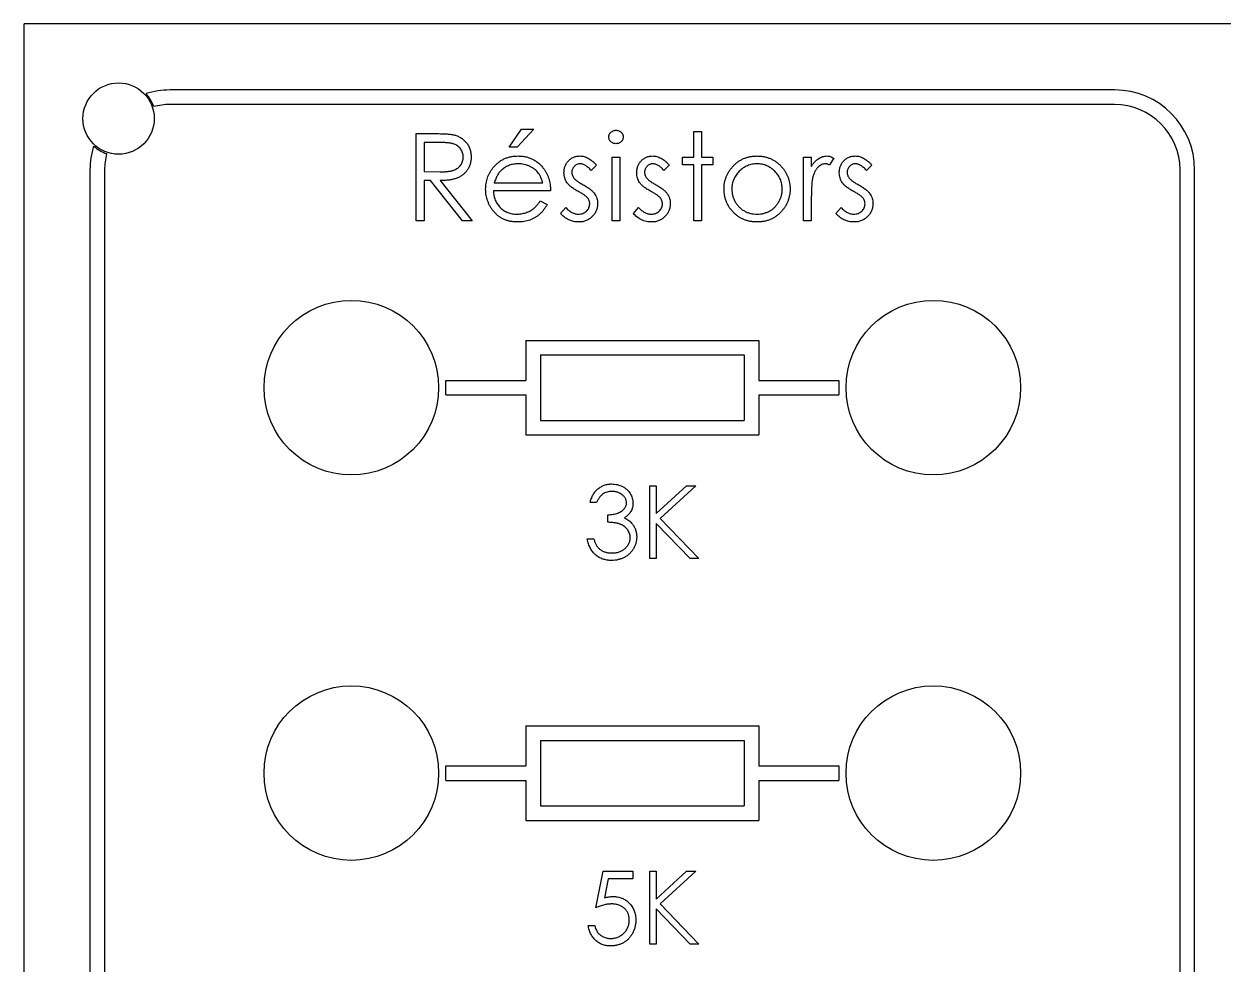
# Model space of a CAD drawing. Header units: millimetres. Extents: x -156 to 156, y -100 to 100.
# Drawn here: x -155.5 to -73, y 35.9 to 100.5 of the extents above; entities that cross this region are included whole.
import ezdxf

# ---------------------------------------------------------------- set-up
doc = ezdxf.new("R2010")
doc.units = ezdxf.units.MM

msp = doc.modelspace()

# ---------------------------------------------------------------- linework, layer by layer
at = {"color": 7, "linetype": 'Continuous', "lineweight": 25}
for p, q in [((155.5, 100.5), (-155.5, 100.5)), ((-155.5, 100.5), (-155.5, -100.5)), ((-80.536, 95.964), (-145.464, 95.964)), ((-80.536, 94.964), (-145.464, 94.964)), ((-122.154, 92.041), (-121.302, 93.272)), ((-120.462, 93.272), (-121.614, 92.041)), ((-121.302, 93.272), (-120.462, 93.272)), ((-128.538, 86.964), (-128.538, 92.964)), ((-128.538, 92.964), (-127.338, 92.964)), ((-109.462, 91.349), (-109.462, 93.118)), ((-109.462, 93.118), (-108.923, 93.118)), ((-108.923, 93.118), (-108.923, 91.349)), ((-126.875, 92.349), (-128, 92.349)), ((-128, 92.349), (-128, 90.349)), ((-121.614, 92.041), (-122.154, 92.041)), ((-116.154, 90.802), (-116.519, 90.426)), ((-115.077, 86.964), (-115.077, 91.349)), ((-115.077, 91.349), (-114.538, 91.349)), ((-114.538, 91.349), (-114.538, 86.964)), ((-111.154, 90.802), (-111.519, 90.426)), ((-110.231, 91.349), (-109.462, 91.349)), ((-110.231, 90.811), (-110.231, 91.349)), ((-109.462, 90.811), (-110.231, 90.811)), ((-109.462, 86.964), (-109.462, 90.811)), ((-108.923, 91.349), (-108.154, 91.349)), ((-108.154, 90.811), (-108.923, 90.811)), ((-108.923, 90.811), (-108.923, 86.964)), ((-108.154, 91.349), (-108.154, 90.811)), ((-101.923, 86.964), (-101.923, 91.349)), ((-101.923, 91.349), (-101.385, 91.349)), ((-101.385, 91.349), (-101.385, 90.704)), ((-99.846, 91.276), (-100.142, 90.809)), ((-97.231, 90.802), (-97.596, 90.426)), ((-150.964, 90.464), (-150.964, -45.536)), ((-149.964, 90.464), (-149.964, -45.536)), ((-128, 90.349), (-126.901, 90.341)), ((-76.036, -45.536), (-76.036, 90.464)), ((-75.036, -45.536), (-75.036, 90.464)), ((-127.562, 89.734), (-128, 89.734)), ((-128, 89.734), (-128, 86.964)), ((-125.358, 86.964), (-127.562, 89.734)), ((-126.897, 89.734), (-124.692, 86.964)), ((-123.174, 89.58), (-119.846, 89.58)), ((-119.308, 89.041), (-123.231, 89.041)), ((-120.017, 88.349), (-119.538, 88.098)), ((-101.385, 88.438), (-101.385, 86.964)), ((-118.615, 87.481), (-118.258, 87.888)), ((-113.615, 87.481), (-113.258, 87.888)), ((-99.692, 87.481), (-99.335, 87.888)), ((-128, 86.964), (-128.538, 86.964)), ((-124.692, 86.964), (-125.358, 86.964)), ((-114.538, 86.964), (-115.077, 86.964)), ((-108.923, 86.964), (-109.462, 86.964)), ((-101.385, 86.964), (-101.923, 86.964)), ((-121, 78.75), (-121, 76)), ((-121, 78.75), (-105, 78.75)), ((-105, 78.75), (-105, 76)), ((-120, 77.75), (-106, 77.75)), ((-120, 77.75), (-120, 73.25)), ((-106, 77.75), (-106, 73.25)), ((-126.5, 75), (-126.5, 76)), ((-126.5, 76), (-121, 76)), ((-105, 76), (-99.5, 76)), ((-99.5, 76), (-99.5, 75)), ((-126.5, 75), (-121, 75)), ((-121, 75), (-121, 72.25)), ((-105, 75), (-99.5, 75)), ((-105, 75), (-105, 72.25)), ((-120, 73.25), (-106, 73.25)), ((-121, 72.25), (-105, 72.25)), ((-112.487, 63.75), (-112.487, 68.75)), ((-112.487, 68.75), (-112.038, 68.75)), ((-112.038, 68.75), (-112.038, 66.846)), ((-112.038, 66.846), (-109.954, 68.75)), ((-109.314, 68.75), (-111.771, 66.506)), ((-109.954, 68.75), (-109.314, 68.75)), ((-116.141, 67.596), (-116.59, 67.596)), ((-115.372, 66.25), (-115.372, 66.763)), ((-109.721, 63.75), (-112.038, 66.163)), ((-112.038, 66.163), (-112.038, 63.75)), ((-111.771, 66.506), (-109.122, 63.75)), ((-116.782, 65.096), (-116.333, 65.096)), ((-112.038, 63.75), (-112.487, 63.75)), ((-109.122, 63.75), (-109.721, 63.75)), ((-121, 52.25), (-121, 49.5)), ((-121, 52.25), (-105, 52.25)), ((-105, 52.25), (-105, 49.5)), ((-120, 51.25), (-106, 51.25)), ((-120, 51.25), (-120, 46.75)), ((-106, 51.25), (-106, 46.75)), ((-126.5, 48.5), (-126.5, 49.5)), ((-126.5, 49.5), (-121, 49.5)), ((-105, 49.5), (-99.5, 49.5)), ((-99.5, 49.5), (-99.5, 48.5)), ((-126.5, 48.5), (-121, 48.5)), ((-121, 48.5), (-121, 45.75)), ((-105, 48.5), (-99.5, 48.5)), ((-105, 48.5), (-105, 45.75)), ((-120, 46.75), (-106, 46.75)), ((-121, 45.75), (-105, 45.75)), ((-116.205, 39.75), (-115.692, 42.25)), ((-115.692, 42.25), (-113.641, 42.25)), ((-113.641, 42.25), (-113.641, 41.737)), ((-112.487, 37.25), (-112.487, 42.25)), ((-112.487, 42.25), (-112.038, 42.25)), ((-112.038, 42.25), (-112.038, 40.346)), ((-112.038, 40.346), (-109.954, 42.25)), ((-109.314, 42.25), (-111.771, 40.006)), ((-109.954, 42.25), (-109.314, 42.25)), ((-115.341, 41.737), (-115.611, 40.422)), ((-113.641, 41.737), (-115.341, 41.737)), ((-109.721, 37.25), (-112.038, 39.663)), ((-112.038, 39.663), (-112.038, 37.25)), ((-111.771, 40.006), (-109.122, 37.25)), ((-116.718, 38.532), (-116.269, 38.532)), ((-112.038, 37.25), (-112.487, 37.25)), ((-109.122, 37.25), (-109.721, 37.25))]:
    msp.add_line(p, q, dxfattribs=at)
for centre, radius in [((-149, 94), 2.45), ((-133, 75.5), 6), ((-93, 75.5), 6), ((-133, 49), 6), ((-93, 49), 6)]:
    msp.add_circle(centre, radius, dxfattribs=at)
for centre, radius, start, end in [((-145.464, 90.464), 5.5, 90, 107.41418), ((-149, 94), 2.55, 18.81477, 42.18463), ((-80.536, 90.464), 5.5, 0, 90), ((-145.464, 90.464), 4.5, 90, 104.43531), ((-80.536, 90.464), 4.5, 0, 90), ((-145.464, 90.464), 5.5, 162.58582, 180), ((-149, 94), 2.55, 227.81537, 251.18523), ((-145.464, 90.464), 4.5, 165.56469, 180)]:
    msp.add_arc(centre, radius, start, end, dxfattribs=at)
for points, knots in [([(-127.338, 92.964), (-127.258, 92.964), (-127.104, 92.964), (-126.883, 92.961), (-126.683, 92.953), (-126.503, 92.946), (-126.343, 92.933), (-126.203, 92.92), (-126.084, 92.904), (-126.011, 92.889), (-125.978, 92.883)], [0, 0, 0, 0, 0.176258, 0.338434, 0.484822, 0.617158, 0.734698, 0.837385, 0.926372, 1, 1, 1, 1]), ([(-125.978, 92.883), (-125.934, 92.872), (-125.848, 92.85), (-125.723, 92.805), (-125.603, 92.753), (-125.491, 92.691), (-125.385, 92.62), (-125.285, 92.54), (-125.19, 92.452), (-125.105, 92.355), (-125.024, 92.252), (-124.957, 92.141), (-124.898, 92.025), (-124.851, 91.903), (-124.814, 91.776), (-124.788, 91.642), (-124.772, 91.503), (-124.77, 91.408), (-124.769, 91.36)], [0, 0, 0, 0, 0.064217, 0.127064, 0.188745, 0.249132, 0.309453, 0.369827, 0.43065, 0.492352, 0.554072, 0.61569, 0.676798, 0.738439, 0.801317, 0.865185, 0.931641, 1, 1, 1, 1]), ([(-115.308, 92.731), (-115.306, 92.762), (-115.302, 92.823), (-115.273, 92.911), (-115.227, 92.992), (-115.163, 93.062), (-115.086, 93.121), (-115.001, 93.164), (-114.907, 93.191), (-114.843, 93.194), (-114.81, 93.195)], [0, 0, 0, 0, 0.12329, 0.242149, 0.363437, 0.489745, 0.618115, 0.744894, 0.868932, 1, 1, 1, 1]), ([(-114.81, 92.272), (-114.843, 92.274), (-114.907, 92.277), (-115.001, 92.303), (-115.086, 92.347), (-115.163, 92.405), (-115.226, 92.476), (-115.273, 92.555), (-115.302, 92.641), (-115.306, 92.701), (-115.308, 92.731)], [0, 0, 0, 0, 0.131867, 0.256661, 0.384213, 0.513365, 0.640443, 0.761085, 0.879146, 1, 1, 1, 1]), ([(-114.81, 93.195), (-114.777, 93.194), (-114.711, 93.191), (-114.617, 93.165), (-114.53, 93.121), (-114.454, 93.061), (-114.388, 92.992), (-114.343, 92.911), (-114.313, 92.823), (-114.31, 92.762), (-114.308, 92.731)], [0, 0, 0, 0, 0.131899, 0.258284, 0.384341, 0.51198, 0.638632, 0.75923, 0.877412, 1, 1, 1, 1]), ([(-114.308, 92.731), (-114.31, 92.701), (-114.313, 92.641), (-114.343, 92.555), (-114.389, 92.475), (-114.454, 92.406), (-114.53, 92.347), (-114.617, 92.303), (-114.711, 92.277), (-114.777, 92.274), (-114.81, 92.272)], [0, 0, 0, 0, 0.120162, 0.237546, 0.357497, 0.484917, 0.613329, 0.74015, 0.867301, 1, 1, 1, 1]), ([(-125.308, 91.361), (-125.31, 91.409), (-125.314, 91.505), (-125.347, 91.645), (-125.404, 91.777), (-125.48, 91.901), (-125.572, 92.013), (-125.681, 92.109), (-125.802, 92.188), (-125.916, 92.239), (-126.017, 92.27), (-126.106, 92.292), (-126.205, 92.31), (-126.317, 92.324), (-126.44, 92.336), (-126.575, 92.344), (-126.721, 92.349), (-126.823, 92.349), (-126.875, 92.349)], [0, 0, 0, 0, 0.068814, 0.136365, 0.204019, 0.273064, 0.342913, 0.410965, 0.479169, 0.549308, 0.587652, 0.630647, 0.678879, 0.731934, 0.791111, 0.855283, 0.925086, 1, 1, 1, 1]), ([(-126.901, 90.341), (-126.85, 90.341), (-126.751, 90.341), (-126.607, 90.347), (-126.473, 90.355), (-126.349, 90.367), (-126.236, 90.383), (-126.134, 90.402), (-126.041, 90.424), (-125.933, 90.459), (-125.813, 90.514), (-125.682, 90.593), (-125.571, 90.694), (-125.477, 90.809), (-125.401, 90.935), (-125.348, 91.071), (-125.314, 91.214), (-125.31, 91.312), (-125.308, 91.361)], [0, 0, 0, 0, 0.071668, 0.138913, 0.201185, 0.259124, 0.312255, 0.360682, 0.405086, 0.445102, 0.518778, 0.589462, 0.658462, 0.727283, 0.796322, 0.863175, 0.930949, 1, 1, 1, 1]), ([(-124.769, 91.36), (-124.772, 91.28), (-124.777, 91.124), (-124.822, 90.898), (-124.898, 90.686), (-125.001, 90.491), (-125.133, 90.314), (-125.291, 90.159), (-125.476, 90.03), (-125.648, 89.94), (-125.8, 89.882), (-125.925, 89.842), (-126.062, 89.81), (-126.208, 89.782), (-126.366, 89.761), (-126.533, 89.746), (-126.711, 89.736), (-126.834, 89.734), (-126.897, 89.734)], [0, 0, 0, 0, 0.07878, 0.153721, 0.226714, 0.299191, 0.37119, 0.443006, 0.516689, 0.593217, 0.633873, 0.676989, 0.7229, 0.771959, 0.824211, 0.879379, 0.937948, 1, 1, 1, 1]), ([(-123.264, 90.609), (-123.21, 90.674), (-123.103, 90.801), (-122.922, 90.969), (-122.726, 91.11), (-122.518, 91.227), (-122.294, 91.315), (-122.059, 91.381), (-121.809, 91.418), (-121.638, 91.423), (-121.55, 91.426)], [0, 0, 0, 0, 0.128835, 0.253589, 0.374643, 0.49534, 0.616325, 0.739759, 0.866842, 1, 1, 1, 1]), ([(-121.523, 90.888), (-121.577, 90.886), (-121.683, 90.884), (-121.839, 90.865), (-121.99, 90.832), (-122.135, 90.788), (-122.273, 90.728), (-122.407, 90.659), (-122.534, 90.574), (-122.613, 90.509), (-122.653, 90.476)], [0, 0, 0, 0, 0.131092, 0.259141, 0.384162, 0.505992, 0.629098, 0.750669, 0.874039, 1, 1, 1, 1]), ([(-121.55, 91.426), (-121.461, 91.424), (-121.284, 91.419), (-121.027, 91.377), (-120.784, 91.31), (-120.554, 91.215), (-120.339, 91.093), (-120.138, 90.942), (-119.95, 90.767), (-119.841, 90.632), (-119.785, 90.563)], [0, 0, 0, 0, 0.13204, 0.259033, 0.38188, 0.502258, 0.622752, 0.744743, 0.870109, 1, 1, 1, 1]), ([(-119.846, 89.58), (-119.866, 89.651), (-119.904, 89.789), (-119.983, 89.979), (-120.072, 90.148), (-120.178, 90.295), (-120.298, 90.425), (-120.436, 90.539), (-120.591, 90.641), (-120.762, 90.727), (-120.943, 90.8), (-121.133, 90.849), (-121.326, 90.883), (-121.457, 90.886), (-121.523, 90.888)], [0, 0, 0, 0, 0.09624, 0.185231, 0.267501, 0.3444, 0.419595, 0.496891, 0.576638, 0.660268, 0.745387, 0.83004, 0.914474, 1, 1, 1, 1]), ([(-118.385, 90.276), (-118.384, 90.316), (-118.382, 90.396), (-118.368, 90.512), (-118.342, 90.623), (-118.309, 90.729), (-118.263, 90.829), (-118.209, 90.925), (-118.145, 91.015), (-118.072, 91.099), (-117.991, 91.176), (-117.904, 91.242), (-117.812, 91.299), (-117.716, 91.346), (-117.613, 91.382), (-117.505, 91.407), (-117.393, 91.424), (-117.316, 91.425), (-117.276, 91.426)], [0, 0, 0, 0, 0.067978, 0.133044, 0.196507, 0.258613, 0.319728, 0.380873, 0.442636, 0.505079, 0.567881, 0.628814, 0.68891, 0.748765, 0.809386, 0.870884, 0.934037, 1, 1, 1, 1]), ([(-117.276, 90.888), (-117.314, 90.886), (-117.389, 90.882), (-117.496, 90.846), (-117.595, 90.79), (-117.681, 90.712), (-117.754, 90.621), (-117.807, 90.52), (-117.84, 90.411), (-117.844, 90.336), (-117.846, 90.297)], [0, 0, 0, 0, 0.124958, 0.245901, 0.369166, 0.498511, 0.628504, 0.751028, 0.873724, 1, 1, 1, 1]), ([(-117.276, 91.426), (-117.23, 91.424), (-117.136, 91.42), (-116.995, 91.39), (-116.854, 91.34), (-116.712, 91.271), (-116.572, 91.182), (-116.432, 91.074), (-116.289, 90.948), (-116.2, 90.852), (-116.154, 90.802)], [0, 0, 0, 0, 0.105714, 0.213412, 0.326127, 0.444452, 0.569061, 0.702712, 0.846318, 1, 1, 1, 1]), ([(-116.519, 90.426), (-116.551, 90.463), (-116.612, 90.533), (-116.708, 90.627), (-116.804, 90.706), (-116.898, 90.773), (-116.993, 90.824), (-117.088, 90.86), (-117.182, 90.883), (-117.245, 90.886), (-117.276, 90.888)], [0, 0, 0, 0, 0.158223, 0.305036, 0.441309, 0.565963, 0.683525, 0.793334, 0.898518, 1, 1, 1, 1]), ([(-113.385, 90.276), (-113.384, 90.316), (-113.382, 90.396), (-113.368, 90.512), (-113.342, 90.623), (-113.309, 90.729), (-113.263, 90.829), (-113.209, 90.925), (-113.145, 91.015), (-113.072, 91.099), (-112.991, 91.176), (-112.904, 91.242), (-112.812, 91.299), (-112.716, 91.346), (-112.613, 91.382), (-112.505, 91.407), (-112.393, 91.424), (-112.316, 91.425), (-112.276, 91.426)], [0, 0, 0, 0, 0.067978, 0.133044, 0.196507, 0.258613, 0.319728, 0.380873, 0.442636, 0.505079, 0.567881, 0.628814, 0.68891, 0.748765, 0.809386, 0.870884, 0.934037, 1, 1, 1, 1]), ([(-112.276, 90.888), (-112.314, 90.886), (-112.389, 90.882), (-112.496, 90.846), (-112.595, 90.79), (-112.681, 90.712), (-112.754, 90.621), (-112.807, 90.52), (-112.84, 90.411), (-112.844, 90.336), (-112.846, 90.297)], [0, 0, 0, 0, 0.124958, 0.245901, 0.369166, 0.498511, 0.628504, 0.751028, 0.873724, 1, 1, 1, 1]), ([(-112.276, 91.426), (-112.23, 91.424), (-112.136, 91.42), (-111.995, 91.39), (-111.854, 91.34), (-111.712, 91.271), (-111.572, 91.182), (-111.432, 91.074), (-111.289, 90.948), (-111.2, 90.852), (-111.154, 90.802)], [0, 0, 0, 0, 0.105714, 0.213412, 0.326127, 0.444452, 0.569061, 0.702712, 0.846318, 1, 1, 1, 1]), ([(-111.519, 90.426), (-111.551, 90.463), (-111.612, 90.533), (-111.708, 90.627), (-111.804, 90.706), (-111.898, 90.773), (-111.993, 90.824), (-112.088, 90.86), (-112.182, 90.883), (-112.245, 90.886), (-112.276, 90.888)], [0, 0, 0, 0, 0.158223, 0.305036, 0.441309, 0.565963, 0.683525, 0.793334, 0.898518, 1, 1, 1, 1]), ([(-105.115, 90.888), (-105.174, 90.886), (-105.288, 90.883), (-105.457, 90.858), (-105.62, 90.818), (-105.777, 90.763), (-105.927, 90.69), (-106.071, 90.602), (-106.209, 90.498), (-106.338, 90.379), (-106.457, 90.249), (-106.56, 90.11), (-106.649, 89.965), (-106.722, 89.814), (-106.777, 89.655), (-106.816, 89.489), (-106.841, 89.317), (-106.845, 89.201), (-106.846, 89.141)], [0, 0, 0, 0, 0.0638459, 0.1260436, 0.1871654, 0.2473993, 0.30838, 0.3697796, 0.4325839, 0.4976408, 0.5624011, 0.6255571, 0.687332, 0.7483127, 0.809791, 0.8717676, 0.9348362, 1, 1, 1, 1]), ([(-106.784, 90.7), (-106.728, 90.758), (-106.619, 90.873), (-106.435, 91.019), (-106.242, 91.146), (-106.037, 91.248), (-105.821, 91.328), (-105.594, 91.384), (-105.357, 91.421), (-105.195, 91.424), (-105.113, 91.426)], [0, 0, 0, 0, 0.128498, 0.252713, 0.374819, 0.496436, 0.617911, 0.741288, 0.8687, 1, 1, 1, 1]), ([(-103.385, 89.141), (-103.386, 89.201), (-103.389, 89.317), (-103.414, 89.489), (-103.454, 89.655), (-103.509, 89.814), (-103.582, 89.966), (-103.672, 90.11), (-103.775, 90.249), (-103.895, 90.378), (-104.024, 90.498), (-104.162, 90.602), (-104.306, 90.69), (-104.456, 90.763), (-104.612, 90.818), (-104.775, 90.858), (-104.943, 90.883), (-105.058, 90.886), (-105.115, 90.888)], [0, 0, 0, 0, 0.065185, 0.128274, 0.19027, 0.251768, 0.312769, 0.374793, 0.43797, 0.503047, 0.568125, 0.63095, 0.692369, 0.752973, 0.813641, 0.874355, 0.936573, 1, 1, 1, 1]), ([(-105.113, 91.426), (-105.031, 91.424), (-104.869, 91.421), (-104.633, 91.384), (-104.408, 91.328), (-104.192, 91.25), (-103.989, 91.146), (-103.796, 91.022), (-103.613, 90.875), (-103.503, 90.761), (-103.447, 90.704)], [0, 0, 0, 0, 0.131751, 0.258332, 0.382134, 0.503804, 0.624693, 0.746871, 0.871514, 1, 1, 1, 1]), ([(-101.385, 90.704), (-101.345, 90.764), (-101.269, 90.879), (-101.142, 91.031), (-101.013, 91.157), (-100.88, 91.257), (-100.742, 91.332), (-100.603, 91.387), (-100.459, 91.419), (-100.363, 91.424), (-100.315, 91.426)], [0, 0, 0, 0, 0.160059, 0.306112, 0.438367, 0.560541, 0.675317, 0.786114, 0.892842, 1, 1, 1, 1]), ([(-100.417, 90.888), (-100.46, 90.885), (-100.548, 90.879), (-100.678, 90.833), (-100.803, 90.758), (-100.903, 90.675), (-100.98, 90.595), (-101.035, 90.526), (-101.086, 90.448), (-101.134, 90.362), (-101.178, 90.269), (-101.219, 90.167), (-101.256, 90.058), (-101.278, 89.982), (-101.288, 89.943)], [0, 0, 0, 0, 0.093807, 0.191338, 0.295191, 0.410312, 0.47193, 0.536425, 0.603119, 0.674118, 0.749332, 0.828283, 0.91204, 1, 1, 1, 1]), ([(-100.142, 90.809), (-100.168, 90.821), (-100.217, 90.843), (-100.289, 90.869), (-100.355, 90.884), (-100.397, 90.886), (-100.417, 90.888)], [0, 0, 0, 0, 0.295139, 0.56023, 0.794983, 1, 1, 1, 1]), ([(-100.315, 91.426), (-100.277, 91.424), (-100.201, 91.42), (-100.084, 91.39), (-99.964, 91.343), (-99.886, 91.299), (-99.846, 91.276)], [0, 0, 0, 0, 0.225278, 0.463523, 0.720324, 1, 1, 1, 1]), ([(-99.462, 90.276), (-99.461, 90.316), (-99.459, 90.396), (-99.445, 90.512), (-99.418, 90.623), (-99.386, 90.729), (-99.34, 90.829), (-99.286, 90.925), (-99.222, 91.015), (-99.149, 91.099), (-99.068, 91.176), (-98.981, 91.242), (-98.889, 91.299), (-98.792, 91.346), (-98.69, 91.382), (-98.582, 91.407), (-98.47, 91.424), (-98.393, 91.425), (-98.353, 91.426)], [0, 0, 0, 0, 0.067978, 0.133044, 0.196507, 0.258613, 0.319728, 0.380873, 0.442636, 0.505079, 0.567881, 0.628814, 0.68891, 0.748765, 0.809386, 0.870884, 0.934037, 1, 1, 1, 1]), ([(-98.353, 90.888), (-98.391, 90.886), (-98.466, 90.882), (-98.573, 90.846), (-98.672, 90.79), (-98.758, 90.712), (-98.831, 90.621), (-98.884, 90.52), (-98.917, 90.411), (-98.921, 90.336), (-98.923, 90.297)], [0, 0, 0, 0, 0.124958, 0.245901, 0.369166, 0.498511, 0.628504, 0.751028, 0.873724, 1, 1, 1, 1]), ([(-98.353, 91.426), (-98.307, 91.424), (-98.213, 91.42), (-98.071, 91.39), (-97.93, 91.34), (-97.789, 91.271), (-97.649, 91.182), (-97.509, 91.074), (-97.366, 90.948), (-97.277, 90.852), (-97.231, 90.802)], [0, 0, 0, 0, 0.105714, 0.213412, 0.326127, 0.444452, 0.569061, 0.702712, 0.846318, 1, 1, 1, 1]), ([(-97.596, 90.426), (-97.628, 90.463), (-97.688, 90.533), (-97.785, 90.627), (-97.881, 90.706), (-97.975, 90.773), (-98.07, 90.824), (-98.165, 90.86), (-98.259, 90.883), (-98.322, 90.886), (-98.353, 90.888)], [0, 0, 0, 0, 0.158223, 0.305036, 0.441309, 0.565963, 0.683525, 0.793334, 0.898518, 1, 1, 1, 1]), ([(-123.769, 89.145), (-123.767, 89.212), (-123.764, 89.346), (-123.741, 89.543), (-123.701, 89.735), (-123.646, 89.922), (-123.575, 90.103), (-123.487, 90.278), (-123.384, 90.448), (-123.305, 90.555), (-123.264, 90.609)], [0, 0, 0, 0, 0.128045, 0.253768, 0.377428, 0.500551, 0.623296, 0.746578, 0.872348, 1, 1, 1, 1]), ([(-122.653, 90.476), (-122.681, 90.451), (-122.739, 90.398), (-122.817, 90.308), (-122.891, 90.211), (-122.958, 90.103), (-123.02, 89.985), (-123.078, 89.859), (-123.13, 89.723), (-123.159, 89.629), (-123.174, 89.58)], [0, 0, 0, 0, 0.109984, 0.22258, 0.3385, 0.458709, 0.585535, 0.717518, 0.854667, 1, 1, 1, 1]), ([(-119.785, 90.563), (-119.747, 90.511), (-119.671, 90.408), (-119.577, 90.24), (-119.494, 90.064), (-119.429, 89.877), (-119.375, 89.682), (-119.337, 89.477), (-119.314, 89.262), (-119.31, 89.116), (-119.308, 89.041)], [0, 0, 0, 0, 0.118522, 0.236255, 0.356174, 0.47725, 0.60154, 0.729618, 0.862158, 1, 1, 1, 1]), ([(-118.184, 89.6), (-118.215, 89.65), (-118.277, 89.75), (-118.338, 89.917), (-118.379, 90.093), (-118.383, 90.214), (-118.385, 90.276)], [0, 0, 0, 0, 0.246252, 0.492591, 0.74057, 1, 1, 1, 1]), ([(-117.846, 90.297), (-117.844, 90.263), (-117.84, 90.194), (-117.811, 90.091), (-117.764, 89.992), (-117.72, 89.931), (-117.697, 89.9)], [0, 0, 0, 0, 0.24004, 0.479403, 0.731757, 1, 1, 1, 1]), ([(-113.184, 89.6), (-113.215, 89.65), (-113.277, 89.75), (-113.338, 89.917), (-113.379, 90.093), (-113.383, 90.214), (-113.385, 90.276)], [0, 0, 0, 0, 0.246252, 0.492591, 0.74057, 1, 1, 1, 1]), ([(-112.846, 90.297), (-112.844, 90.263), (-112.84, 90.194), (-112.811, 90.091), (-112.764, 89.992), (-112.72, 89.931), (-112.697, 89.9)], [0, 0, 0, 0, 0.24004, 0.479403, 0.731757, 1, 1, 1, 1]), ([(-107.385, 89.145), (-107.383, 89.218), (-107.379, 89.363), (-107.351, 89.578), (-107.304, 89.785), (-107.238, 89.983), (-107.153, 90.175), (-107.049, 90.359), (-106.926, 90.536), (-106.832, 90.645), (-106.784, 90.7)], [0, 0, 0, 0, 0.1289191, 0.2552377, 0.3786786, 0.5010879, 0.6227137, 0.7462408, 0.871589, 1, 1, 1, 1]), ([(-103.447, 90.704), (-103.399, 90.648), (-103.304, 90.539), (-103.182, 90.362), (-103.077, 90.178), (-102.993, 89.986), (-102.927, 89.786), (-102.88, 89.579), (-102.852, 89.364), (-102.848, 89.219), (-102.846, 89.145)], [0, 0, 0, 0, 0.128157, 0.253834, 0.376506, 0.498534, 0.621368, 0.744565, 0.870634, 1, 1, 1, 1]), ([(-101.288, 89.943), (-101.297, 89.908), (-101.315, 89.831), (-101.332, 89.702), (-101.349, 89.549), (-101.361, 89.373), (-101.373, 89.173), (-101.379, 88.949), (-101.384, 88.702), (-101.385, 88.529), (-101.385, 88.438)], [0, 0, 0, 0, 0.070855, 0.156938, 0.2586, 0.375891, 0.508166, 0.656238, 0.820177, 1, 1, 1, 1]), ([(-99.261, 89.6), (-99.292, 89.65), (-99.354, 89.75), (-99.414, 89.917), (-99.456, 90.093), (-99.46, 90.214), (-99.462, 90.276)], [0, 0, 0, 0, 0.246252, 0.492591, 0.74057, 1, 1, 1, 1]), ([(-98.923, 90.297), (-98.921, 90.263), (-98.917, 90.194), (-98.888, 90.091), (-98.841, 89.992), (-98.797, 89.931), (-98.774, 89.9)], [0, 0, 0, 0, 0.24004, 0.479403, 0.731757, 1, 1, 1, 1]), ([(-121.564, 86.888), (-121.648, 86.89), (-121.812, 86.893), (-122.051, 86.926), (-122.277, 86.98), (-122.488, 87.056), (-122.685, 87.154), (-122.867, 87.274), (-123.037, 87.415), (-123.188, 87.578), (-123.323, 87.752), (-123.443, 87.934), (-123.543, 88.122), (-123.625, 88.316), (-123.691, 88.515), (-123.737, 88.72), (-123.763, 88.931), (-123.767, 89.073), (-123.769, 89.145)], [0, 0, 0, 0, 0.071579, 0.139629, 0.204797, 0.268135, 0.329814, 0.391301, 0.453434, 0.516552, 0.579631, 0.641119, 0.701294, 0.76081, 0.819932, 0.87892, 0.938983, 1, 1, 1, 1]), ([(-117.428, 89.002), (-117.473, 89.027), (-117.559, 89.075), (-117.682, 89.15), (-117.792, 89.227), (-117.894, 89.3), (-117.983, 89.375), (-118.06, 89.45), (-118.128, 89.524), (-118.166, 89.575), (-118.184, 89.6)], [0, 0, 0, 0, 0.157762, 0.30595, 0.443775, 0.572824, 0.692154, 0.802296, 0.905564, 1, 1, 1, 1]), ([(-117.697, 89.9), (-117.683, 89.883), (-117.654, 89.847), (-117.6, 89.798), (-117.538, 89.743), (-117.464, 89.688), (-117.38, 89.63), (-117.286, 89.572), (-117.183, 89.509), (-117.109, 89.469), (-117.071, 89.448)], [0, 0, 0, 0, 0.083425, 0.17756, 0.283982, 0.402217, 0.533568, 0.676121, 0.831649, 1, 1, 1, 1]), ([(-117.071, 89.448), (-117.024, 89.422), (-116.934, 89.371), (-116.806, 89.293), (-116.69, 89.215), (-116.585, 89.138), (-116.492, 89.061), (-116.41, 88.986), (-116.339, 88.91), (-116.3, 88.857), (-116.281, 88.832)], [0, 0, 0, 0, 0.158989, 0.307115, 0.446213, 0.574876, 0.694152, 0.804581, 0.906593, 1, 1, 1, 1]), ([(-112.428, 89.002), (-112.473, 89.027), (-112.559, 89.075), (-112.682, 89.15), (-112.792, 89.227), (-112.894, 89.3), (-112.983, 89.375), (-113.06, 89.45), (-113.128, 89.524), (-113.166, 89.575), (-113.184, 89.6)], [0, 0, 0, 0, 0.157762, 0.30595, 0.443775, 0.572824, 0.692154, 0.802296, 0.905564, 1, 1, 1, 1]), ([(-112.697, 89.9), (-112.683, 89.883), (-112.654, 89.847), (-112.6, 89.798), (-112.538, 89.743), (-112.464, 89.688), (-112.38, 89.63), (-112.286, 89.572), (-112.183, 89.509), (-112.109, 89.469), (-112.071, 89.448)], [0, 0, 0, 0, 0.083425, 0.17756, 0.283982, 0.402217, 0.533568, 0.676121, 0.831649, 1, 1, 1, 1]), ([(-112.071, 89.448), (-112.024, 89.422), (-111.934, 89.371), (-111.806, 89.293), (-111.69, 89.215), (-111.585, 89.138), (-111.492, 89.061), (-111.41, 88.986), (-111.339, 88.91), (-111.3, 88.857), (-111.281, 88.832)], [0, 0, 0, 0, 0.158989, 0.307115, 0.446213, 0.574876, 0.694152, 0.804581, 0.906593, 1, 1, 1, 1]), ([(-105.113, 86.888), (-105.195, 86.89), (-105.355, 86.894), (-105.589, 86.925), (-105.812, 86.978), (-106.024, 87.053), (-106.224, 87.148), (-106.413, 87.266), (-106.589, 87.404), (-106.752, 87.562), (-106.9, 87.733), (-107.03, 87.914), (-107.139, 88.101), (-107.229, 88.296), (-107.299, 88.498), (-107.348, 88.708), (-107.38, 88.924), (-107.383, 89.071), (-107.385, 89.145)], [0, 0, 0, 0, 0.068742, 0.134635, 0.198324, 0.260825, 0.322714, 0.384555, 0.446913, 0.510958, 0.574931, 0.636685, 0.697483, 0.757134, 0.816966, 0.876818, 0.937663, 1, 1, 1, 1]), ([(-106.846, 89.141), (-106.843, 89.064), (-106.838, 88.912), (-106.793, 88.688), (-106.719, 88.473), (-106.619, 88.268), (-106.493, 88.078), (-106.345, 87.909), (-106.175, 87.763), (-105.988, 87.641), (-105.785, 87.545), (-105.57, 87.477), (-105.346, 87.433), (-105.193, 87.428), (-105.115, 87.426)], [0, 0, 0, 0, 0.084733, 0.168179, 0.251488, 0.335841, 0.419834, 0.502345, 0.583649, 0.665931, 0.748717, 0.831047, 0.91441, 1, 1, 1, 1]), ([(-105.115, 87.426), (-105.038, 87.428), (-104.885, 87.433), (-104.661, 87.477), (-104.447, 87.546), (-104.244, 87.641), (-104.057, 87.763), (-103.886, 87.908), (-103.739, 88.078), (-103.613, 88.268), (-103.511, 88.472), (-103.437, 88.688), (-103.393, 88.912), (-103.387, 89.064), (-103.385, 89.141)], [0, 0, 0, 0, 0.0856057, 0.1689833, 0.2509076, 0.3337081, 0.416005, 0.4976596, 0.5798933, 0.6639023, 0.7484663, 0.8317909, 0.9152519, 1, 1, 1, 1]), ([(-102.846, 89.145), (-102.848, 89.071), (-102.851, 88.924), (-102.883, 88.708), (-102.932, 88.498), (-103.002, 88.296), (-103.091, 88.101), (-103.201, 87.914), (-103.331, 87.733), (-103.478, 87.562), (-103.641, 87.404), (-103.818, 87.266), (-104.005, 87.148), (-104.205, 87.053), (-104.416, 86.978), (-104.639, 86.926), (-104.872, 86.894), (-105.032, 86.89), (-105.113, 86.888)], [0, 0, 0, 0, 0.062416, 0.123337, 0.183265, 0.243172, 0.302898, 0.363774, 0.425605, 0.489659, 0.553785, 0.616222, 0.677854, 0.739517, 0.802097, 0.865866, 0.931508, 1, 1, 1, 1]), ([(-98.505, 89.002), (-98.549, 89.027), (-98.636, 89.075), (-98.759, 89.15), (-98.869, 89.227), (-98.971, 89.3), (-99.06, 89.375), (-99.137, 89.45), (-99.205, 89.524), (-99.243, 89.575), (-99.261, 89.6)], [0, 0, 0, 0, 0.157762, 0.30595, 0.443775, 0.572824, 0.692154, 0.802296, 0.905564, 1, 1, 1, 1]), ([(-98.774, 89.9), (-98.76, 89.883), (-98.731, 89.847), (-98.677, 89.798), (-98.615, 89.743), (-98.541, 89.688), (-98.457, 89.63), (-98.363, 89.572), (-98.26, 89.509), (-98.186, 89.469), (-98.148, 89.448)], [0, 0, 0, 0, 0.083425, 0.17756, 0.283982, 0.402217, 0.533568, 0.676121, 0.831649, 1, 1, 1, 1]), ([(-98.148, 89.448), (-98.101, 89.422), (-98.011, 89.371), (-97.883, 89.293), (-97.767, 89.215), (-97.661, 89.138), (-97.569, 89.061), (-97.487, 88.986), (-97.416, 88.91), (-97.377, 88.857), (-97.358, 88.832)], [0, 0, 0, 0, 0.158989, 0.307115, 0.446213, 0.574876, 0.694152, 0.804581, 0.906593, 1, 1, 1, 1]), ([(-123.231, 89.041), (-123.228, 88.984), (-123.223, 88.87), (-123.199, 88.704), (-123.161, 88.545), (-123.107, 88.396), (-123.042, 88.254), (-122.963, 88.12), (-122.868, 87.995), (-122.762, 87.877), (-122.644, 87.773), (-122.52, 87.679), (-122.388, 87.6), (-122.25, 87.537), (-122.104, 87.487), (-121.952, 87.453), (-121.794, 87.43), (-121.686, 87.427), (-121.631, 87.426)], [0, 0, 0, 0, 0.068385, 0.134476, 0.198391, 0.260753, 0.321829, 0.383037, 0.444653, 0.507398, 0.569825, 0.630778, 0.690929, 0.750945, 0.811049, 0.872331, 0.935004, 1, 1, 1, 1]), ([(-121.631, 87.426), (-121.577, 87.427), (-121.471, 87.429), (-121.312, 87.449), (-121.156, 87.482), (-121.003, 87.526), (-120.856, 87.58), (-120.72, 87.646), (-120.595, 87.718), (-120.478, 87.8), (-120.365, 87.902), (-120.253, 88.028), (-120.132, 88.177), (-120.057, 88.29), (-120.017, 88.349)], [0, 0, 0, 0, 0.082592, 0.163879, 0.245659, 0.327726, 0.40861, 0.485749, 0.559169, 0.630268, 0.705306, 0.792065, 0.889796, 1, 1, 1, 1]), ([(-116.763, 88.55), (-116.777, 88.565), (-116.807, 88.599), (-116.862, 88.648), (-116.928, 88.7), (-117.005, 88.756), (-117.094, 88.813), (-117.195, 88.873), (-117.307, 88.937), (-117.387, 88.979), (-117.428, 89.002)], [0, 0, 0, 0, 0.0768751, 0.1674617, 0.27227, 0.3895508, 0.5208014, 0.6662633, 0.8255449, 1, 1, 1, 1]), ([(-116.615, 88.132), (-116.617, 88.17), (-116.621, 88.245), (-116.65, 88.355), (-116.695, 88.458), (-116.74, 88.519), (-116.763, 88.55)], [0, 0, 0, 0, 0.253475, 0.500453, 0.745578, 1, 1, 1, 1]), ([(-116.281, 88.832), (-116.25, 88.781), (-116.188, 88.68), (-116.123, 88.514), (-116.085, 88.337), (-116.08, 88.216), (-116.077, 88.154)], [0, 0, 0, 0, 0.2488386, 0.495235, 0.7433356, 1, 1, 1, 1]), ([(-111.763, 88.55), (-111.777, 88.565), (-111.807, 88.599), (-111.862, 88.648), (-111.928, 88.7), (-112.005, 88.756), (-112.094, 88.813), (-112.195, 88.873), (-112.307, 88.937), (-112.387, 88.979), (-112.428, 89.002)], [0, 0, 0, 0, 0.0768751, 0.1674617, 0.27227, 0.3895508, 0.5208014, 0.6662633, 0.8255449, 1, 1, 1, 1]), ([(-111.615, 88.132), (-111.617, 88.17), (-111.621, 88.245), (-111.65, 88.355), (-111.695, 88.458), (-111.74, 88.519), (-111.763, 88.55)], [0, 0, 0, 0, 0.253475, 0.500453, 0.745578, 1, 1, 1, 1]), ([(-111.281, 88.832), (-111.25, 88.781), (-111.188, 88.68), (-111.123, 88.514), (-111.085, 88.337), (-111.08, 88.216), (-111.077, 88.154)], [0, 0, 0, 0, 0.2488386, 0.495235, 0.7433356, 1, 1, 1, 1]), ([(-97.84, 88.55), (-97.854, 88.565), (-97.884, 88.599), (-97.939, 88.648), (-98.005, 88.7), (-98.082, 88.756), (-98.171, 88.813), (-98.272, 88.873), (-98.384, 88.937), (-98.463, 88.979), (-98.505, 89.002)], [0, 0, 0, 0, 0.0768751, 0.1674617, 0.27227, 0.3895508, 0.5208014, 0.6662633, 0.8255449, 1, 1, 1, 1]), ([(-97.692, 88.132), (-97.694, 88.17), (-97.698, 88.245), (-97.727, 88.355), (-97.772, 88.458), (-97.817, 88.519), (-97.84, 88.55)], [0, 0, 0, 0, 0.253475, 0.500453, 0.745578, 1, 1, 1, 1]), ([(-97.358, 88.832), (-97.327, 88.781), (-97.265, 88.68), (-97.2, 88.514), (-97.162, 88.337), (-97.157, 88.216), (-97.154, 88.154)], [0, 0, 0, 0, 0.2488386, 0.495235, 0.7433356, 1, 1, 1, 1]), ([(-119.538, 88.098), (-119.577, 88.03), (-119.651, 87.899), (-119.778, 87.718), (-119.912, 87.555), (-120.058, 87.415), (-120.212, 87.293), (-120.374, 87.186), (-120.546, 87.095), (-120.727, 87.018), (-120.92, 86.959), (-121.124, 86.918), (-121.34, 86.892), (-121.488, 86.889), (-121.564, 86.888)], [0, 0, 0, 0, 0.0933699, 0.1816608, 0.2658742, 0.3463548, 0.4245999, 0.5019032, 0.5799921, 0.6584434, 0.7386722, 0.8218941, 0.9088008, 1, 1, 1, 1]), ([(-117.362, 86.888), (-117.422, 86.889), (-117.543, 86.893), (-117.721, 86.924), (-117.895, 86.974), (-118.064, 87.042), (-118.223, 87.128), (-118.369, 87.231), (-118.502, 87.347), (-118.578, 87.437), (-118.615, 87.481)], [0, 0, 0, 0, 0.126743, 0.251724, 0.377219, 0.504694, 0.631458, 0.755401, 0.877701, 1, 1, 1, 1]), ([(-118.258, 87.888), (-118.225, 87.851), (-118.159, 87.78), (-118.054, 87.685), (-117.947, 87.606), (-117.839, 87.54), (-117.729, 87.489), (-117.617, 87.453), (-117.504, 87.43), (-117.428, 87.427), (-117.389, 87.426)], [0, 0, 0, 0, 0.147476, 0.285904, 0.417172, 0.540501, 0.659238, 0.775006, 0.887229, 1, 1, 1, 1]), ([(-117.389, 87.426), (-117.337, 87.428), (-117.236, 87.433), (-117.09, 87.475), (-116.956, 87.54), (-116.84, 87.633), (-116.74, 87.741), (-116.668, 87.862), (-116.623, 87.994), (-116.618, 88.085), (-116.615, 88.132)], [0, 0, 0, 0, 0.134042, 0.261896, 0.387836, 0.517686, 0.644509, 0.764718, 0.880291, 1, 1, 1, 1]), ([(-116.077, 88.154), (-116.078, 88.111), (-116.081, 88.026), (-116.097, 87.9), (-116.127, 87.78), (-116.166, 87.664), (-116.22, 87.554), (-116.282, 87.448), (-116.357, 87.348), (-116.443, 87.254), (-116.537, 87.168), (-116.638, 87.093), (-116.744, 87.03), (-116.857, 86.978), (-116.975, 86.937), (-117.099, 86.908), (-117.229, 86.891), (-117.317, 86.889), (-117.362, 86.888)], [0, 0, 0, 0, 0.064548, 0.127199, 0.188597, 0.24864, 0.309525, 0.370037, 0.431889, 0.495704, 0.559519, 0.621372, 0.682397, 0.743568, 0.805498, 0.86864, 0.933066, 1, 1, 1, 1]), ([(-112.362, 86.888), (-112.422, 86.889), (-112.543, 86.893), (-112.721, 86.924), (-112.895, 86.974), (-113.064, 87.042), (-113.223, 87.128), (-113.369, 87.231), (-113.502, 87.347), (-113.578, 87.437), (-113.615, 87.481)], [0, 0, 0, 0, 0.126743, 0.251724, 0.377219, 0.504694, 0.631458, 0.755401, 0.877701, 1, 1, 1, 1]), ([(-113.258, 87.888), (-113.225, 87.851), (-113.159, 87.78), (-113.054, 87.685), (-112.947, 87.606), (-112.839, 87.54), (-112.729, 87.489), (-112.617, 87.453), (-112.504, 87.43), (-112.428, 87.427), (-112.389, 87.426)], [0, 0, 0, 0, 0.147476, 0.285904, 0.417172, 0.540501, 0.659238, 0.775006, 0.887229, 1, 1, 1, 1]), ([(-112.389, 87.426), (-112.337, 87.428), (-112.236, 87.433), (-112.09, 87.475), (-111.956, 87.54), (-111.84, 87.633), (-111.74, 87.741), (-111.668, 87.862), (-111.623, 87.994), (-111.618, 88.085), (-111.615, 88.132)], [0, 0, 0, 0, 0.134042, 0.261896, 0.387836, 0.517686, 0.644509, 0.764718, 0.880291, 1, 1, 1, 1]), ([(-111.077, 88.154), (-111.078, 88.111), (-111.081, 88.026), (-111.097, 87.9), (-111.127, 87.78), (-111.166, 87.664), (-111.22, 87.554), (-111.282, 87.448), (-111.357, 87.348), (-111.443, 87.254), (-111.537, 87.168), (-111.638, 87.093), (-111.744, 87.03), (-111.857, 86.978), (-111.975, 86.937), (-112.099, 86.908), (-112.229, 86.891), (-112.317, 86.889), (-112.362, 86.888)], [0, 0, 0, 0, 0.064548, 0.127199, 0.188597, 0.24864, 0.309525, 0.370037, 0.431889, 0.495704, 0.559519, 0.621372, 0.682397, 0.743568, 0.805498, 0.86864, 0.933066, 1, 1, 1, 1]), ([(-98.439, 86.888), (-98.499, 86.889), (-98.62, 86.893), (-98.798, 86.924), (-98.972, 86.974), (-99.141, 87.042), (-99.3, 87.128), (-99.446, 87.231), (-99.579, 87.347), (-99.654, 87.437), (-99.692, 87.481)], [0, 0, 0, 0, 0.126743, 0.251724, 0.377219, 0.504694, 0.631458, 0.755401, 0.877701, 1, 1, 1, 1]), ([(-99.335, 87.888), (-99.301, 87.851), (-99.236, 87.78), (-99.131, 87.685), (-99.024, 87.606), (-98.916, 87.54), (-98.806, 87.489), (-98.694, 87.453), (-98.581, 87.43), (-98.505, 87.427), (-98.466, 87.426)], [0, 0, 0, 0, 0.147476, 0.285904, 0.417172, 0.540501, 0.659238, 0.775006, 0.887229, 1, 1, 1, 1]), ([(-98.466, 87.426), (-98.414, 87.428), (-98.313, 87.433), (-98.167, 87.475), (-98.033, 87.54), (-97.916, 87.633), (-97.817, 87.741), (-97.745, 87.862), (-97.7, 87.994), (-97.695, 88.085), (-97.692, 88.132)], [0, 0, 0, 0, 0.134042, 0.261896, 0.387836, 0.517686, 0.644509, 0.764718, 0.880291, 1, 1, 1, 1]), ([(-97.154, 88.154), (-97.155, 88.111), (-97.158, 88.026), (-97.174, 87.9), (-97.203, 87.78), (-97.243, 87.664), (-97.297, 87.554), (-97.359, 87.448), (-97.434, 87.348), (-97.52, 87.254), (-97.614, 87.168), (-97.715, 87.093), (-97.821, 87.03), (-97.934, 86.978), (-98.052, 86.937), (-98.176, 86.908), (-98.306, 86.891), (-98.394, 86.889), (-98.439, 86.888)], [0, 0, 0, 0, 0.064548, 0.127199, 0.188597, 0.24864, 0.309525, 0.370037, 0.431889, 0.495704, 0.559519, 0.621372, 0.682397, 0.743568, 0.805498, 0.86864, 0.933066, 1, 1, 1, 1]), ([(-116.59, 67.596), (-116.578, 67.646), (-116.554, 67.745), (-116.504, 67.885), (-116.45, 68.018), (-116.385, 68.141), (-116.315, 68.257), (-116.234, 68.362), (-116.146, 68.46), (-116.049, 68.547), (-115.948, 68.625), (-115.84, 68.692), (-115.728, 68.75), (-115.612, 68.797), (-115.49, 68.833), (-115.364, 68.859), (-115.234, 68.876), (-115.146, 68.877), (-115.101, 68.878)], [0, 0, 0, 0, 0.0726253, 0.1419766, 0.2089849, 0.2739569, 0.3368893, 0.398745, 0.4601159, 0.5208249, 0.5809945, 0.6401519, 0.6986225, 0.7572711, 0.8164267, 0.876254, 0.9371653, 1, 1, 1, 1]), ([(-115.101, 68.878), (-115.036, 68.876), (-114.907, 68.872), (-114.717, 68.837), (-114.534, 68.78), (-114.36, 68.703), (-114.199, 68.607), (-114.055, 68.492), (-113.931, 68.362), (-113.826, 68.218), (-113.745, 68.064), (-113.685, 67.906), (-113.648, 67.744), (-113.643, 67.634), (-113.641, 67.579)], [0, 0, 0, 0, 0.090254, 0.17854, 0.266093, 0.354631, 0.441886, 0.525747, 0.608114, 0.690197, 0.770821, 0.848326, 0.924012, 1, 1, 1, 1]), ([(-115.095, 68.365), (-115.152, 68.363), (-115.263, 68.36), (-115.424, 68.326), (-115.573, 68.271), (-115.687, 68.206), (-115.771, 68.143), (-115.831, 68.087), (-115.89, 68.025), (-115.944, 67.953), (-115.999, 67.875), (-116.049, 67.789), (-116.097, 67.696), (-116.126, 67.63), (-116.141, 67.596)], [0, 0, 0, 0, 0.1227119, 0.239685, 0.3518159, 0.4637661, 0.5208178, 0.5794483, 0.6406041, 0.7052975, 0.7736339, 0.8446694, 0.9200565, 1, 1, 1, 1]), ([(-114.09, 67.581), (-114.09, 67.607), (-114.092, 67.659), (-114.106, 67.735), (-114.129, 67.809), (-114.159, 67.88), (-114.2, 67.947), (-114.25, 68.013), (-114.308, 68.075), (-114.375, 68.133), (-114.447, 68.189), (-114.526, 68.236), (-114.61, 68.276), (-114.698, 68.309), (-114.791, 68.334), (-114.888, 68.352), (-114.99, 68.363), (-115.06, 68.365), (-115.095, 68.365)], [0, 0, 0, 0, 0.055275, 0.109966, 0.163247, 0.218076, 0.273301, 0.330909, 0.390995, 0.454176, 0.518862, 0.583311, 0.648517, 0.715031, 0.782502, 0.852323, 0.924928, 1, 1, 1, 1]), ([(-115.372, 66.763), (-115.31, 66.764), (-115.189, 66.766), (-115.012, 66.791), (-114.843, 66.825), (-114.685, 66.878), (-114.541, 66.939), (-114.416, 67.01), (-114.312, 67.089), (-114.23, 67.178), (-114.167, 67.273), (-114.122, 67.371), (-114.095, 67.475), (-114.092, 67.546), (-114.09, 67.581)], [0, 0, 0, 0, 0.110166, 0.215787, 0.318027, 0.417574, 0.51165, 0.596162, 0.672935, 0.74367, 0.810677, 0.874059, 0.936696, 1, 1, 1, 1]), ([(-113.641, 67.579), (-113.643, 67.526), (-113.646, 67.423), (-113.674, 67.272), (-113.72, 67.129), (-113.784, 66.995), (-113.868, 66.87), (-113.969, 66.753), (-114.088, 66.645), (-114.178, 66.582), (-114.225, 66.55)], [0, 0, 0, 0, 0.128068, 0.250608, 0.37063, 0.490072, 0.610375, 0.734313, 0.863217, 1, 1, 1, 1]), ([(-113.833, 65.192), (-113.836, 65.239), (-113.84, 65.332), (-113.873, 65.469), (-113.928, 65.6), (-114.005, 65.725), (-114.098, 65.84), (-114.207, 65.943), (-114.333, 66.028), (-114.449, 66.087), (-114.551, 66.127), (-114.639, 66.154), (-114.737, 66.176), (-114.845, 66.197), (-114.962, 66.215), (-115.09, 66.23), (-115.227, 66.242), (-115.323, 66.247), (-115.372, 66.25)], [0, 0, 0, 0, 0.066909, 0.133485, 0.201035, 0.271234, 0.34288, 0.413836, 0.485977, 0.56023, 0.599884, 0.644055, 0.691892, 0.744688, 0.801492, 0.862858, 0.929328, 1, 1, 1, 1]), ([(-114.225, 66.55), (-114.172, 66.525), (-114.066, 66.474), (-113.923, 66.374), (-113.792, 66.259), (-113.72, 66.169), (-113.683, 66.124)], [0, 0, 0, 0, 0.25388, 0.503009, 0.750291, 1, 1, 1, 1]), ([(-113.683, 66.124), (-113.659, 66.091), (-113.611, 66.026), (-113.552, 65.92), (-113.499, 65.814), (-113.457, 65.704), (-113.425, 65.591), (-113.402, 65.475), (-113.388, 65.356), (-113.386, 65.276), (-113.385, 65.235)], [0, 0, 0, 0, 0.128136, 0.254173, 0.378112, 0.501712, 0.623986, 0.747096, 0.872875, 1, 1, 1, 1]), ([(-113.385, 65.235), (-113.387, 65.165), (-113.392, 65.026), (-113.438, 64.819), (-113.509, 64.618), (-113.61, 64.425), (-113.732, 64.244), (-113.878, 64.082), (-114.046, 63.944), (-114.233, 63.828), (-114.435, 63.735), (-114.652, 63.67), (-114.879, 63.629), (-115.035, 63.624), (-115.114, 63.622)], [0, 0, 0, 0, 0.079648, 0.158922, 0.239619, 0.322609, 0.406035, 0.487602, 0.569685, 0.653036, 0.737436, 0.822478, 0.909748, 1, 1, 1, 1]), ([(-115.106, 64.135), (-115.06, 64.135), (-114.968, 64.137), (-114.835, 64.153), (-114.708, 64.176), (-114.588, 64.212), (-114.476, 64.256), (-114.371, 64.311), (-114.273, 64.376), (-114.182, 64.449), (-114.101, 64.53), (-114.029, 64.614), (-113.968, 64.702), (-113.919, 64.793), (-113.88, 64.888), (-113.854, 64.987), (-113.836, 65.088), (-113.834, 65.158), (-113.833, 65.192)], [0, 0, 0, 0, 0.076072, 0.148752, 0.218403, 0.28576, 0.350598, 0.414964, 0.478069, 0.541761, 0.60435, 0.664075, 0.721464, 0.777587, 0.832644, 0.887844, 0.94346, 1, 1, 1, 1]), ([(-115.114, 63.622), (-115.168, 63.623), (-115.273, 63.625), (-115.428, 63.642), (-115.575, 63.673), (-115.716, 63.714), (-115.85, 63.766), (-115.977, 63.83), (-116.098, 63.907), (-116.211, 63.995), (-116.316, 64.094), (-116.412, 64.205), (-116.498, 64.327), (-116.574, 64.46), (-116.642, 64.603), (-116.698, 64.757), (-116.747, 64.922), (-116.77, 65.037), (-116.782, 65.096)], [0, 0, 0, 0, 0.065541, 0.128963, 0.190377, 0.250092, 0.308548, 0.366398, 0.424542, 0.48317, 0.542243, 0.601739, 0.662506, 0.724856, 0.789128, 0.856346, 0.926295, 1, 1, 1, 1]), ([(-116.333, 65.096), (-116.322, 65.058), (-116.299, 64.983), (-116.26, 64.875), (-116.216, 64.776), (-116.169, 64.686), (-116.119, 64.602), (-116.064, 64.529), (-116.006, 64.462), (-115.963, 64.424), (-115.942, 64.405)], [0, 0, 0, 0, 0.14977, 0.291316, 0.425966, 0.55216, 0.671527, 0.786122, 0.895325, 1, 1, 1, 1]), ([(-115.942, 64.405), (-115.914, 64.383), (-115.858, 64.34), (-115.767, 64.285), (-115.671, 64.238), (-115.568, 64.201), (-115.461, 64.17), (-115.348, 64.15), (-115.229, 64.136), (-115.148, 64.135), (-115.106, 64.135)], [0, 0, 0, 0, 0.118271, 0.236178, 0.355663, 0.475904, 0.600127, 0.728608, 0.861313, 1, 1, 1, 1]), ([(-115.611, 40.422), (-115.558, 40.437), (-115.456, 40.465), (-115.304, 40.496), (-115.161, 40.515), (-115.067, 40.518), (-115.022, 40.519)], [0, 0, 0, 0, 0.2750684, 0.5329015, 0.7739735, 1, 1, 1, 1]), ([(-115.022, 40.519), (-114.966, 40.518), (-114.857, 40.516), (-114.696, 40.493), (-114.543, 40.457), (-114.397, 40.407), (-114.259, 40.343), (-114.129, 40.262), (-114.006, 40.169), (-113.892, 40.061), (-113.788, 39.943), (-113.697, 39.815), (-113.619, 39.68), (-113.557, 39.536), (-113.508, 39.385), (-113.474, 39.225), (-113.452, 39.057), (-113.45, 38.942), (-113.449, 38.884)], [0, 0, 0, 0, 0.065808, 0.129394, 0.190894, 0.251281, 0.310815, 0.370371, 0.430768, 0.492881, 0.555104, 0.616067, 0.677256, 0.73826, 0.800762, 0.864778, 0.931045, 1, 1, 1, 1]), ([(-115.103, 40.006), (-115.142, 40.006), (-115.222, 40.004), (-115.345, 39.991), (-115.474, 39.971), (-115.609, 39.943), (-115.749, 39.906), (-115.896, 39.862), (-116.049, 39.81), (-116.152, 39.77), (-116.205, 39.75)], [0, 0, 0, 0, 0.102203, 0.211023, 0.3251, 0.446502, 0.573788, 0.708901, 0.850358, 1, 1, 1, 1]), ([(-113.897, 38.903), (-113.898, 38.943), (-113.9, 39.021), (-113.915, 39.136), (-113.941, 39.245), (-113.978, 39.348), (-114.024, 39.445), (-114.08, 39.537), (-114.148, 39.623), (-114.225, 39.701), (-114.31, 39.774), (-114.403, 39.836), (-114.504, 39.888), (-114.61, 39.933), (-114.724, 39.965), (-114.844, 39.989), (-114.971, 40.003), (-115.059, 40.005), (-115.103, 40.006)], [0, 0, 0, 0, 0.065351, 0.127916, 0.18836, 0.247216, 0.30563, 0.36377, 0.422661, 0.482687, 0.5433, 0.604118, 0.664965, 0.727413, 0.791468, 0.858055, 0.927037, 1, 1, 1, 1]), ([(-113.449, 38.884), (-113.45, 38.843), (-113.452, 38.762), (-113.461, 38.642), (-113.48, 38.524), (-113.504, 38.409), (-113.537, 38.297), (-113.576, 38.187), (-113.623, 38.08), (-113.676, 37.975), (-113.735, 37.875), (-113.8, 37.781), (-113.869, 37.692), (-113.943, 37.61), (-114.024, 37.534), (-114.109, 37.464), (-114.199, 37.399), (-114.294, 37.341), (-114.393, 37.288), (-114.496, 37.245), (-114.603, 37.206), (-114.713, 37.176), (-114.828, 37.151), (-114.946, 37.135), (-115.068, 37.123), (-115.151, 37.122), (-115.193, 37.122)], [0, 0, 0, 0, 0.044014, 0.087434, 0.130118, 0.172554, 0.214555, 0.256298, 0.298438, 0.340849, 0.382715, 0.423924, 0.464246, 0.504074, 0.543862, 0.583567, 0.623094, 0.663229, 0.703551, 0.743938, 0.784541, 0.82575, 0.867757, 0.910745, 0.954914, 1, 1, 1, 1]), ([(-115.166, 37.635), (-115.124, 37.636), (-115.039, 37.638), (-114.915, 37.656), (-114.796, 37.683), (-114.681, 37.724), (-114.571, 37.774), (-114.466, 37.838), (-114.365, 37.911), (-114.27, 37.996), (-114.183, 38.088), (-114.106, 38.188), (-114.042, 38.294), (-113.988, 38.404), (-113.947, 38.521), (-113.918, 38.643), (-113.901, 38.771), (-113.899, 38.858), (-113.897, 38.903)], [0, 0, 0, 0, 0.064207, 0.126425, 0.18768, 0.248216, 0.308305, 0.369661, 0.431699, 0.495947, 0.559758, 0.622295, 0.683911, 0.745092, 0.80674, 0.869087, 0.93329, 1, 1, 1, 1]), ([(-115.193, 37.122), (-115.242, 37.123), (-115.34, 37.125), (-115.484, 37.145), (-115.622, 37.174), (-115.754, 37.218), (-115.88, 37.273), (-115.999, 37.342), (-116.114, 37.421), (-116.221, 37.513), (-116.32, 37.615), (-116.408, 37.725), (-116.487, 37.841), (-116.555, 37.965), (-116.612, 38.097), (-116.658, 38.235), (-116.695, 38.381), (-116.71, 38.481), (-116.718, 38.532)], [0, 0, 0, 0, 0.065421, 0.128708, 0.190236, 0.250724, 0.310637, 0.370766, 0.431615, 0.493523, 0.555883, 0.617342, 0.678668, 0.740711, 0.802985, 0.866803, 0.932347, 1, 1, 1, 1]), ([(-116.269, 38.532), (-116.258, 38.484), (-116.237, 38.393), (-116.19, 38.264), (-116.133, 38.149), (-116.066, 38.047), (-115.985, 37.958), (-115.893, 37.878), (-115.789, 37.807), (-115.675, 37.747), (-115.553, 37.696), (-115.427, 37.662), (-115.298, 37.638), (-115.21, 37.636), (-115.166, 37.635)], [0, 0, 0, 0, 0.094687, 0.181994, 0.264377, 0.34218, 0.418618, 0.496509, 0.577369, 0.661511, 0.746733, 0.831258, 0.915206, 1, 1, 1, 1])]:
    msp.add_open_spline(points, degree=3, knots=knots, dxfattribs=at)

doc.saveas('drawing.dxf')
